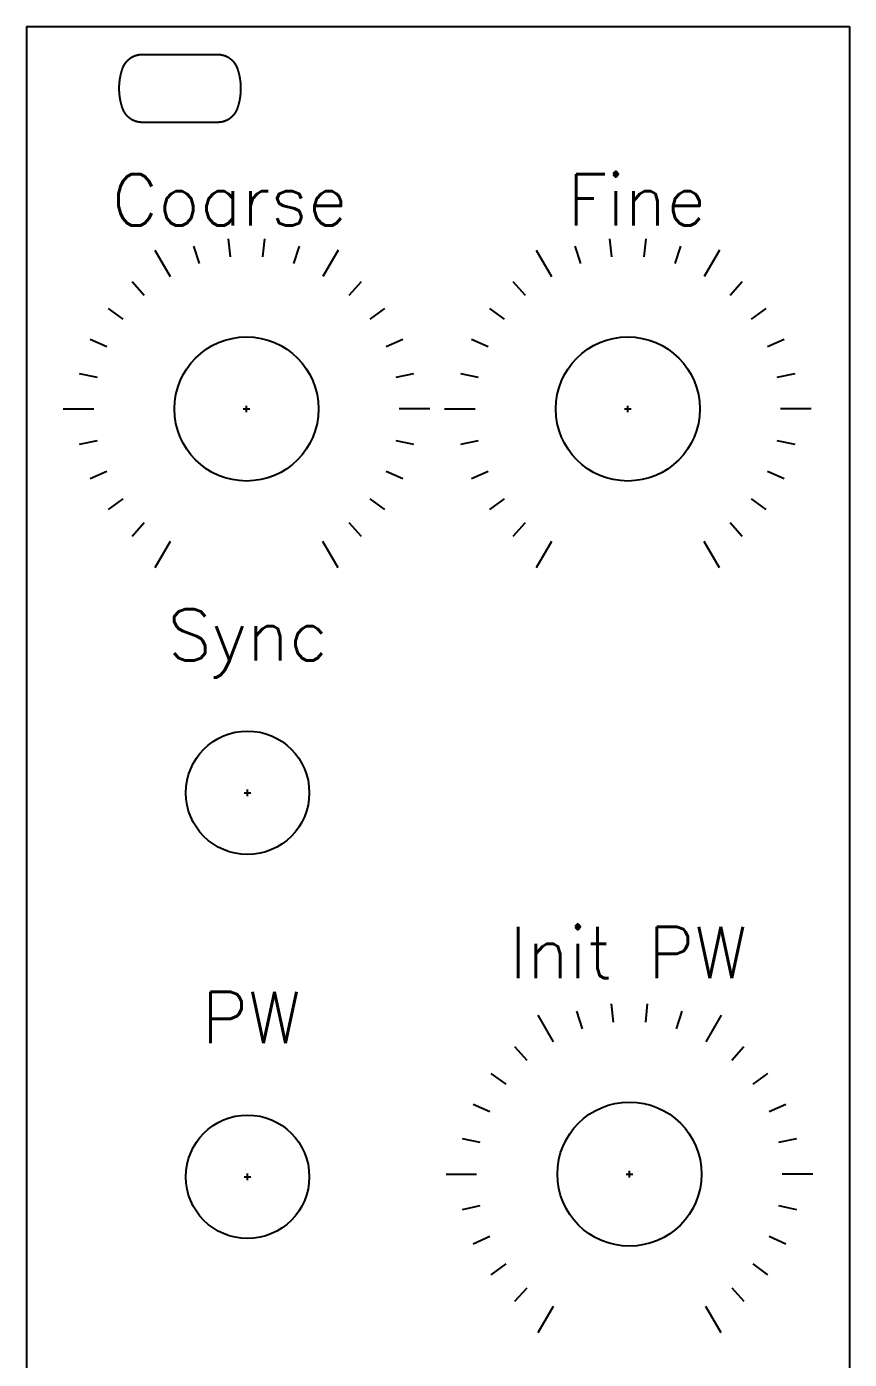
# Model space of a CAD drawing. Extents: x 60 to 100, y 3 to 132.
# Drawn here: x 60.5 to 100.5, y 66.7 to 131.5 of the extents above; entities that cross this region are included whole.
import ezdxf

# ---------------------------------------------------------------- set-up
doc = ezdxf.new("R2010")
doc.units = 0
doc.layers.add('Object', color=7, linetype='CONTINUOUS')

msp = doc.modelspace()

# ---------------------------------------------------------------- linework, layer by layer
at = {"layer": 'Object', "linetype": 'ByBlock'}
for p, q in [((60.479, 131.516), (60.479, 3.016)), ((60.479, 131.516), (100.49, 131.516)), ((100.49, 131.516), (100.49, 3.016))]:
    msp.add_line(p, q, dxfattribs=at)
at = {"layer": 'Object', "color": 7}
for p, q in [((88.938, 120.317), (88.845, 121.205)), ((90.585, 121.205), (90.492, 120.317)), ((85.257, 120.65), (85.999, 119.363)), ((87.143, 120.843), (87.419, 119.994)), ((92.011, 119.994), (92.287, 120.843)), ((94.173, 120.65), (93.43, 119.363)), ((84.743, 118.45), (84.146, 119.112)), ((95.284, 119.112), (94.687, 118.45)), ((82.982, 117.819), (83.703, 117.295)), ((95.727, 117.295), (96.448, 117.819)), ((82.927, 115.95), (82.112, 116.313)), ((97.318, 116.313), (96.503, 115.95)), ((81.575, 114.658), (82.446, 114.473)), ((96.984, 114.473), (97.855, 114.658)), ((80.798, 112.928), (82.284, 112.928)), ((98.632, 112.928), (97.146, 112.928)), ((82.446, 111.382), (81.575, 111.197)), ((97.855, 111.197), (96.984, 111.382)), ((82.112, 109.542), (82.927, 109.905)), ((96.503, 109.905), (97.318, 109.542)), ((83.703, 108.56), (82.982, 108.036)), ((96.448, 108.036), (95.727, 108.56)), ((84.146, 106.743), (84.743, 107.405)), ((94.687, 107.405), (95.284, 106.743)), ((85.999, 106.493), (85.257, 105.206)), ((94.173, 105.206), (93.43, 106.493))]:
    msp.add_line(p, q, dxfattribs=at)
at = {"layer": 'Object', "color": 1, "linetype": 'ByBlock'}
for p, q in [((71.013, 112.928), (71.333, 112.928)), ((71.173, 112.768), (71.173, 113.087)), ((89.555, 112.928), (89.875, 112.928)), ((89.715, 112.768), (89.715, 113.087)), ((71.063, 94.269), (71.382, 94.269)), ((71.223, 94.11), (71.223, 94.429)), ((89.795, 75.571), (89.795, 75.89)), ((71.063, 75.6), (71.382, 75.6)), ((71.223, 75.441), (71.223, 75.76)), ((89.635, 75.731), (89.955, 75.731))]:
    msp.add_line(p, q, dxfattribs=at)
at = {"layer": 'Object', "linetype": 'ByBlock'}
msp.add_lwpolyline([(65.008, 128.124), (65.007, 128.132), (65.006, 128.14), (65.005, 128.147), (65.004, 128.155), (65.004, 128.163), (65.003, 128.171), (65.002, 128.178), (65.001, 128.186), (65, 128.194), (64.999, 128.202), (64.998, 128.21), (64.998, 128.217), (64.997, 128.225), (64.996, 128.233), (64.995, 128.241), (64.995, 128.248), (64.994, 128.256), (64.993, 128.264), (64.993, 128.272), (64.992, 128.279), (64.991, 128.287), (64.991, 128.295), (64.99, 128.303), (64.99, 128.311), (64.989, 128.318), (64.989, 128.326), (64.988, 128.334), (64.988, 128.342), (64.987, 128.35), (64.987, 128.357), (64.986, 128.365), (64.986, 128.373), (64.986, 128.381), (64.985, 128.388), (64.985, 128.396), (64.985, 128.404), (64.984, 128.412), (64.984, 128.42), (64.984, 128.427), (64.984, 128.435), (64.983, 128.443), (64.983, 128.451), (64.983, 128.459), (64.983, 128.466), (64.983, 128.474), (64.983, 128.482), (64.983, 128.49), (64.983, 128.498), (64.983, 128.505), (64.983, 128.513), (64.983, 128.521), (64.983, 128.529), (64.983, 128.537), (64.983, 128.544), (64.983, 128.552), (64.983, 128.56), (64.983, 128.568), (64.983, 128.576), (64.983, 128.583), (64.984, 128.591), (64.984, 128.599), (64.984, 128.607), (64.984, 128.615), (64.985, 128.622), (64.985, 128.63), (64.985, 128.638), (64.986, 128.646), (64.986, 128.654), (64.986, 128.661), (64.987, 128.669), (64.987, 128.677), (64.988, 128.685), (64.988, 128.693), (64.989, 128.7), (64.989, 128.708), (64.99, 128.716), (64.99, 128.724), (64.991, 128.731), (64.991, 128.739), (64.992, 128.747), (64.993, 128.755), (64.993, 128.763), (64.994, 128.77), (64.995, 128.778), (64.995, 128.786), (64.996, 128.794), (64.997, 128.801), (64.998, 128.809), (64.998, 128.817), (64.999, 128.825), (65, 128.833), (65.001, 128.84), (65.002, 128.848), (65.003, 128.856), (65.004, 128.864), (65.004, 128.871), (65.005, 128.879), (65.006, 128.887), (65.007, 128.895), (65.008, 128.902), (65.009, 128.91), (65.01, 128.918), (65.012, 128.926), (65.013, 128.933), (65.014, 128.941), (65.015, 128.949), (65.016, 128.956), (65.017, 128.964), (65.018, 128.972), (65.02, 128.98), (65.021, 128.987), (65.022, 128.995), (65.024, 129.003), (65.025, 129.011), (65.026, 129.018), (65.028, 129.026), (65.029, 129.034), (65.03, 129.041), (65.032, 129.049), (65.033, 129.057), (65.035, 129.064), (65.036, 129.072), (65.038, 129.08), (65.039, 129.088), (65.041, 129.095), (65.042, 129.103), (65.044, 129.111), (65.045, 129.118), (65.047, 129.126), (65.049, 129.134), (65.05, 129.141), (65.052, 129.149), (65.054, 129.157), (65.055, 129.164), (65.057, 129.172), (65.059, 129.18), (65.061, 129.187), (65.062, 129.195), (65.064, 129.202), (65.066, 129.21), (65.068, 129.218), (65.07, 129.225), (65.072, 129.233), (65.074, 129.241), (65.076, 129.248), (65.078, 129.256), (65.08, 129.263), (65.082, 129.271), (65.084, 129.279), (65.086, 129.286), (65.088, 129.294), (65.09, 129.301), (65.092, 129.309), (65.094, 129.317), (65.096, 129.324), (65.098, 129.332), (65.101, 129.339), (65.103, 129.347), (65.105, 129.354), (65.107, 129.362), (65.11, 129.369), (65.112, 129.377), (65.114, 129.385), (65.116, 129.392), (65.119, 129.4), (65.121, 129.407), (65.124, 129.415), (65.126, 129.422), (65.128, 129.43), (65.131, 129.437), (65.133, 129.445), (65.136, 129.452), (65.138, 129.46), (65.141, 129.467), (65.144, 129.475), (65.146, 129.482), (65.149, 129.49), (65.151, 129.497), (65.153, 129.502), (65.155, 129.506), (65.156, 129.511), (65.158, 129.516), (65.16, 129.52), (65.162, 129.525), (65.163, 129.53), (65.165, 129.534), (65.167, 129.539), (65.169, 129.543), (65.171, 129.548), (65.173, 129.552), (65.175, 129.557), (65.177, 129.561), (65.179, 129.566), (65.181, 129.57), (65.183, 129.575), (65.185, 129.579), (65.187, 129.584), (65.189, 129.588), (65.191, 129.593), (65.193, 129.597), (65.195, 129.602), (65.197, 129.606), (65.199, 129.61), (65.202, 129.615), (65.204, 129.619), (65.206, 129.623), (65.208, 129.628), (65.21, 129.632), (65.213, 129.636), (65.215, 129.641), (65.217, 129.645), (65.22, 129.649), (65.222, 129.653), (65.225, 129.658), (65.227, 129.662), (65.229, 129.666), (65.232, 129.67), (65.234, 129.674), (65.237, 129.678), (65.239, 129.683), (65.242, 129.687), (65.244, 129.691), (65.247, 129.695), (65.249, 129.699), (65.252, 129.703), (65.255, 129.707), (65.257, 129.711), (65.26, 129.715), (65.263, 129.719), (65.265, 129.723), (65.268, 129.727), (65.271, 129.731), (65.273, 129.735), (65.276, 129.739), (65.279, 129.743), (65.282, 129.747), (65.284, 129.751), (65.287, 129.755), (65.29, 129.759), (65.293, 129.762), (65.296, 129.766), (65.299, 129.77), (65.302, 129.774), (65.305, 129.778), (65.308, 129.781), (65.311, 129.785), (65.314, 129.789), (65.317, 129.793), (65.32, 129.796), (65.323, 129.8), (65.326, 129.804), (65.329, 129.807), (65.332, 129.811), (65.335, 129.815), (65.338, 129.818), (65.341, 129.822), (65.344, 129.826), (65.347, 129.829), (65.351, 129.833), (65.354, 129.836), (65.357, 129.84), (65.36, 129.843), (65.363, 129.847), (65.367, 129.85), (65.37, 129.854), (65.373, 129.857), (65.377, 129.861), (65.38, 129.864), (65.383, 129.867), (65.387, 129.871), (65.39, 129.874), (65.393, 129.877), (65.397, 129.881), (65.4, 129.884), (65.404, 129.887), (65.407, 129.891), (65.411, 129.894), (65.414, 129.897), (65.417, 129.9), (65.421, 129.904), (65.425, 129.907), (65.428, 129.91), (65.432, 129.913), (65.435, 129.916), (65.439, 129.919), (65.442, 129.922), (65.446, 129.926), (65.45, 129.929), (65.453, 129.932), (65.457, 129.935), (65.461, 129.938), (65.464, 129.941), (65.468, 129.944), (65.472, 129.947), (65.475, 129.95), (65.479, 129.953), (65.483, 129.955), (65.487, 129.958), (65.49, 129.961), (65.494, 129.964), (65.498, 129.967), (65.502, 129.97), (65.506, 129.973), (65.509, 129.975), (65.513, 129.978), (65.517, 129.981), (65.521, 129.984), (65.525, 129.986), (65.529, 129.989), (65.533, 129.992), (65.537, 129.994), (65.541, 129.997), (65.545, 130), (65.549, 130.002), (65.552, 130.005), (65.556, 130.007), (65.56, 130.01), (65.565, 130.012), (65.569, 130.015), (65.573, 130.017), (65.577, 130.02), (65.581, 130.022), (65.585, 130.025), (65.589, 130.027), (65.593, 130.029), (65.597, 130.032), (65.601, 130.034), (65.605, 130.037), (65.609, 130.039), (65.614, 130.041), (65.618, 130.043), (65.622, 130.046), (65.626, 130.048), (65.63, 130.05), (65.635, 130.052), (65.639, 130.055), (65.643, 130.057), (65.647, 130.059), (65.652, 130.061), (65.656, 130.063), (65.66, 130.065), (65.664, 130.067), (65.669, 130.069), (65.673, 130.071), (65.677, 130.073), (65.682, 130.075), (65.686, 130.077), (65.69, 130.079), (65.695, 130.081), (65.699, 130.083), (65.703, 130.085), (65.708, 130.087), (65.712, 130.088), (65.717, 130.09), (65.721, 130.092), (65.726, 130.094), (65.73, 130.096), (65.734, 130.097), (65.739, 130.099), (65.743, 130.101), (65.748, 130.102), (65.752, 130.104), (65.757, 130.106), (65.761, 130.107), (65.766, 130.109), (65.77, 130.11), (65.775, 130.112), (65.779, 130.114), (65.784, 130.115), (65.789, 130.117), (65.793, 130.118), (65.798, 130.119), (65.802, 130.121), (65.807, 130.122), (65.811, 130.124), (65.816, 130.125), (65.821, 130.126), (65.825, 130.128), (65.83, 130.129), (65.835, 130.13), (65.839, 130.131), (65.844, 130.133), (65.849, 130.134), (65.853, 130.135), (65.858, 130.136), (65.863, 130.137), (65.867, 130.138), (65.872, 130.139), (65.877, 130.14), (65.881, 130.142), (65.886, 130.143), (65.891, 130.144), (65.896, 130.145), (65.9, 130.145), (65.905, 130.146), (65.91, 130.147), (65.915, 130.148), (65.919, 130.149), (65.924, 130.15), (65.929, 130.151), (65.934, 130.151), (65.939, 130.152), (65.943, 130.153), (65.948, 130.154), (65.953, 130.154), (65.958, 130.155), (65.963, 130.156), (65.967, 130.156), (65.972, 130.157), (65.977, 130.158), (65.982, 130.158), (65.987, 130.159), (65.992, 130.159), (65.997, 130.16), (66.001, 130.16), (66.006, 130.161), (66.011, 130.161), (66.016, 130.161), (66.021, 130.162), (66.026, 130.162), (66.031, 130.162), (66.036, 130.163), (66.041, 130.163), (66.046, 130.163), (66.051, 130.164), (66.055, 130.164), (66.06, 130.164), (66.065, 130.164), (66.07, 130.164), (66.075, 130.164), (66.08, 130.164), (66.085, 130.164), (66.09, 130.165), (66.095, 130.165), (69.774, 130.165), (69.779, 130.165), (69.784, 130.164), (69.789, 130.164), (69.794, 130.164), (69.799, 130.164), (69.804, 130.164), (69.809, 130.164), (69.814, 130.164), (69.819, 130.164), (69.823, 130.163), (69.828, 130.163), (69.833, 130.163), (69.838, 130.162), (69.843, 130.162), (69.848, 130.162), (69.853, 130.161), (69.858, 130.161), (69.863, 130.161), (69.868, 130.16), (69.872, 130.16), (69.877, 130.159), (69.882, 130.159), (69.887, 130.158), (69.892, 130.158), (69.897, 130.157), (69.902, 130.156), (69.906, 130.156), (69.911, 130.155), (69.916, 130.154), (69.921, 130.154), (69.926, 130.153), (69.931, 130.152), (69.935, 130.151), (69.94, 130.151), (69.945, 130.15), (69.95, 130.149), (69.954, 130.148), (69.959, 130.147), (69.964, 130.146), (69.969, 130.145), (69.973, 130.145), (69.978, 130.144), (69.983, 130.143), (69.988, 130.142), (69.992, 130.14), (69.997, 130.139), (70.002, 130.138), (70.007, 130.137), (70.011, 130.136), (70.016, 130.135), (70.021, 130.134), (70.025, 130.133), (70.03, 130.131), (70.035, 130.13), (70.039, 130.129), (70.044, 130.128), (70.048, 130.126), (70.053, 130.125), (70.058, 130.124), (70.062, 130.122), (70.067, 130.121), (70.071, 130.119), (70.076, 130.118), (70.081, 130.117), (70.085, 130.115), (70.09, 130.114), (70.094, 130.112), (70.099, 130.11), (70.103, 130.109), (70.108, 130.107), (70.112, 130.106), (70.117, 130.104), (70.121, 130.102), (70.126, 130.101), (70.13, 130.099), (70.135, 130.097), (70.139, 130.096), (70.144, 130.094), (70.148, 130.092), (70.152, 130.09), (70.157, 130.088), (70.161, 130.087), (70.166, 130.085), (70.17, 130.083), (70.174, 130.081), (70.179, 130.079), (70.183, 130.077), (70.187, 130.075), (70.192, 130.073), (70.196, 130.071), (70.2, 130.069), (70.205, 130.067), (70.209, 130.065), (70.213, 130.063), (70.218, 130.061), (70.222, 130.059), (70.226, 130.057), (70.23, 130.055), (70.234, 130.052), (70.239, 130.05), (70.243, 130.048), (70.247, 130.046), (70.251, 130.043), (70.255, 130.041), (70.26, 130.039), (70.264, 130.037), (70.268, 130.034), (70.272, 130.032), (70.276, 130.029), (70.28, 130.027), (70.284, 130.025), (70.288, 130.022), (70.292, 130.02), (70.296, 130.017), (70.301, 130.015), (70.305, 130.012), (70.309, 130.01), (70.313, 130.007), (70.317, 130.005), (70.321, 130.002), (70.325, 130), (70.328, 129.997), (70.332, 129.994), (70.336, 129.992), (70.34, 129.989), (70.344, 129.986), (70.348, 129.984), (70.352, 129.981), (70.356, 129.978), (70.36, 129.975), (70.364, 129.973), (70.367, 129.97), (70.371, 129.967), (70.375, 129.964), (70.379, 129.961), (70.383, 129.958), (70.386, 129.955), (70.39, 129.953), (70.394, 129.95), (70.397, 129.947), (70.401, 129.944), (70.405, 129.941), (70.409, 129.938), (70.412, 129.935), (70.416, 129.932), (70.42, 129.929), (70.423, 129.926), (70.427, 129.922), (70.43, 129.919), (70.434, 129.916), (70.437, 129.913), (70.441, 129.91), (70.445, 129.907), (70.448, 129.904), (70.452, 129.9), (70.455, 129.897), (70.459, 129.894), (70.462, 129.891), (70.465, 129.887), (70.469, 129.884), (70.472, 129.881), (70.476, 129.877), (70.479, 129.874), (70.482, 129.871), (70.486, 129.867), (70.489, 129.864), (70.492, 129.861), (70.496, 129.857), (70.499, 129.854), (70.502, 129.85), (70.506, 129.847), (70.509, 129.843), (70.512, 129.84), (70.515, 129.836), (70.518, 129.833), (70.522, 129.829), (70.525, 129.826), (70.528, 129.822), (70.531, 129.818), (70.534, 129.815), (70.537, 129.811), (70.54, 129.807), (70.543, 129.804), (70.547, 129.8), (70.55, 129.796), (70.553, 129.793), (70.556, 129.789), (70.559, 129.785), (70.562, 129.781), (70.564, 129.778), (70.567, 129.774), (70.57, 129.77), (70.573, 129.766), (70.576, 129.762), (70.579, 129.759), (70.582, 129.755), (70.585, 129.751), (70.587, 129.747), (70.59, 129.743), (70.593, 129.739), (70.596, 129.735), (70.598, 129.731), (70.601, 129.727), (70.604, 129.723), (70.607, 129.719), (70.609, 129.715), (70.612, 129.711), (70.615, 129.707), (70.617, 129.703), (70.62, 129.699), (70.622, 129.695), (70.625, 129.691), (70.627, 129.687), (70.63, 129.683), (70.632, 129.678), (70.635, 129.674), (70.637, 129.67), (70.64, 129.666), (70.642, 129.662), (70.645, 129.658), (70.647, 129.653), (70.649, 129.649), (70.652, 129.645), (70.654, 129.641), (70.656, 129.636), (70.659, 129.632), (70.661, 129.628), (70.663, 129.623), (70.665, 129.619), (70.668, 129.615), (70.67, 129.61), (70.672, 129.606), (70.674, 129.602), (70.676, 129.597), (70.678, 129.593), (70.68, 129.588), (70.682, 129.584), (70.684, 129.579), (70.686, 129.575), (70.688, 129.57), (70.69, 129.566), (70.692, 129.561), (70.694, 129.557), (70.696, 129.552), (70.698, 129.548), (70.7, 129.543), (70.702, 129.539), (70.704, 129.534), (70.706, 129.53), (70.707, 129.525), (70.709, 129.52), (70.711, 129.516), (70.713, 129.511), (70.714, 129.506), (70.716, 129.502), (70.718, 129.497), (70.72, 129.49), (70.723, 129.482), (70.726, 129.475), (70.728, 129.467), (70.731, 129.46), (70.733, 129.452), (70.736, 129.445), (70.738, 129.437), (70.741, 129.43), (70.743, 129.422), (70.745, 129.415), (70.748, 129.407), (70.75, 129.4), (70.753, 129.392), (70.755, 129.385), (70.757, 129.377), (70.76, 129.369), (70.762, 129.362), (70.764, 129.354), (70.766, 129.347), (70.769, 129.339), (70.771, 129.332), (70.773, 129.324), (70.775, 129.317), (70.777, 129.309), (70.779, 129.301), (70.781, 129.294), (70.783, 129.286), (70.785, 129.279), (70.788, 129.271), (70.79, 129.263), (70.792, 129.256), (70.793, 129.248), (70.795, 129.241), (70.797, 129.233), (70.799, 129.225), (70.801, 129.218), (70.803, 129.21), (70.805, 129.202), (70.807, 129.195), (70.808, 129.187), (70.81, 129.18), (70.812, 129.172), (70.814, 129.164), (70.815, 129.157), (70.817, 129.149), (70.819, 129.141), (70.821, 129.134), (70.822, 129.126), (70.824, 129.118), (70.825, 129.111), (70.827, 129.103), (70.829, 129.095), (70.83, 129.088), (70.832, 129.08), (70.833, 129.072), (70.835, 129.064), (70.836, 129.057), (70.837, 129.049), (70.839, 129.041), (70.84, 129.034), (70.842, 129.026), (70.843, 129.018), (70.844, 129.011), (70.846, 129.003), (70.847, 128.995), (70.848, 128.987), (70.849, 128.98), (70.851, 128.972), (70.852, 128.964), (70.853, 128.956), (70.854, 128.949), (70.855, 128.941), (70.856, 128.933), (70.858, 128.926), (70.859, 128.918), (70.86, 128.91), (70.861, 128.902), (70.862, 128.895), (70.863, 128.887), (70.864, 128.879), (70.865, 128.871), (70.866, 128.864), (70.866, 128.856), (70.867, 128.848), (70.868, 128.84), (70.869, 128.833), (70.87, 128.825), (70.871, 128.817), (70.872, 128.809), (70.872, 128.801), (70.873, 128.794), (70.874, 128.786), (70.875, 128.778), (70.875, 128.77), (70.876, 128.763), (70.877, 128.755), (70.877, 128.747), (70.878, 128.739), (70.878, 128.731), (70.879, 128.724), (70.879, 128.716), (70.88, 128.708), (70.881, 128.7), (70.881, 128.693), (70.881, 128.685), (70.882, 128.677), (70.882, 128.669), (70.883, 128.661), (70.883, 128.654), (70.883, 128.646), (70.884, 128.638), (70.884, 128.63), (70.884, 128.622), (70.885, 128.615), (70.885, 128.607), (70.885, 128.599), (70.885, 128.591), (70.886, 128.583), (70.886, 128.576), (70.886, 128.568), (70.886, 128.56), (70.886, 128.552), (70.886, 128.544), (70.886, 128.537), (70.886, 128.529), (70.886, 128.521), (70.886, 128.513), (70.886, 128.505), (70.886, 128.498), (70.886, 128.49), (70.886, 128.482), (70.886, 128.474), (70.886, 128.466), (70.886, 128.459), (70.886, 128.451), (70.886, 128.443), (70.885, 128.435), (70.885, 128.427), (70.885, 128.42), (70.885, 128.412), (70.884, 128.404), (70.884, 128.396), (70.884, 128.388), (70.883, 128.381), (70.883, 128.373), (70.883, 128.365), (70.882, 128.357), (70.882, 128.35), (70.881, 128.342), (70.881, 128.334), (70.881, 128.326), (70.88, 128.318), (70.879, 128.311), (70.879, 128.303), (70.878, 128.295), (70.878, 128.287), (70.877, 128.279), (70.877, 128.272), (70.876, 128.264), (70.875, 128.256), (70.875, 128.248), (70.874, 128.241), (70.873, 128.233), (70.872, 128.225), (70.872, 128.217), (70.871, 128.21), (70.87, 128.202), (70.869, 128.194), (70.868, 128.186), (70.867, 128.178), (70.866, 128.171), (70.866, 128.163), (70.865, 128.155), (70.864, 128.147), (70.863, 128.14), (70.862, 128.132), (70.861, 128.124), (70.86, 128.116), (70.859, 128.109), (70.858, 128.101), (70.856, 128.093), (70.855, 128.085), (70.854, 128.078), (70.853, 128.07), (70.852, 128.062), (70.851, 128.055), (70.849, 128.047), (70.848, 128.039), (70.847, 128.031), (70.846, 128.024), (70.844, 128.016), (70.843, 128.008), (70.842, 128.001), (70.84, 127.993), (70.839, 127.985), (70.837, 127.977), (70.836, 127.97), (70.835, 127.962), (70.833, 127.954), (70.832, 127.947), (70.83, 127.939), (70.829, 127.931), (70.827, 127.924), (70.825, 127.916), (70.824, 127.908), (70.822, 127.901), (70.821, 127.893), (70.819, 127.885), (70.817, 127.878), (70.815, 127.87), (70.814, 127.862), (70.812, 127.855), (70.81, 127.847), (70.808, 127.839), (70.807, 127.832), (70.805, 127.824), (70.803, 127.816), (70.801, 127.809), (70.799, 127.801), (70.797, 127.794), (70.795, 127.786), (70.793, 127.778), (70.792, 127.771), (70.79, 127.763), (70.788, 127.755), (70.785, 127.748), (70.783, 127.74), (70.781, 127.733), (70.779, 127.725), (70.777, 127.718), (70.775, 127.71), (70.773, 127.702), (70.771, 127.695), (70.769, 127.687), (70.766, 127.68), (70.764, 127.672), (70.762, 127.665), (70.76, 127.657), (70.757, 127.649), (70.755, 127.642), (70.753, 127.634), (70.75, 127.627), (70.748, 127.619), (70.745, 127.612), (70.743, 127.604), (70.741, 127.597), (70.738, 127.589), (70.736, 127.582), (70.733, 127.574), (70.731, 127.567), (70.728, 127.559), (70.726, 127.552), (70.723, 127.544), (70.72, 127.537), (70.718, 127.529), (70.716, 127.525), (70.714, 127.52), (70.713, 127.515), (70.711, 127.511), (70.709, 127.506), (70.707, 127.502), (70.706, 127.497), (70.704, 127.492), (70.702, 127.488), (70.7, 127.483), (70.698, 127.479), (70.696, 127.474), (70.694, 127.47), (70.692, 127.465), (70.69, 127.461), (70.688, 127.456), (70.686, 127.452), (70.684, 127.447), (70.682, 127.443), (70.68, 127.438), (70.678, 127.434), (70.676, 127.429), (70.674, 127.425), (70.672, 127.421), (70.67, 127.416), (70.668, 127.412), (70.665, 127.407), (70.663, 127.403), (70.661, 127.399), (70.659, 127.395), (70.656, 127.39), (70.654, 127.386), (70.652, 127.382), (70.649, 127.377), (70.647, 127.373), (70.645, 127.369), (70.642, 127.365), (70.64, 127.361), (70.637, 127.356), (70.635, 127.352), (70.632, 127.348), (70.63, 127.344), (70.627, 127.34), (70.625, 127.336), (70.622, 127.332), (70.62, 127.327), (70.617, 127.323), (70.615, 127.319), (70.612, 127.315), (70.609, 127.311), (70.607, 127.307), (70.604, 127.303), (70.601, 127.299), (70.598, 127.295), (70.596, 127.291), (70.593, 127.287), (70.59, 127.283), (70.587, 127.28), (70.585, 127.276), (70.582, 127.272), (70.579, 127.268), (70.576, 127.264), (70.573, 127.26), (70.57, 127.256), (70.567, 127.253), (70.564, 127.249), (70.562, 127.245), (70.559, 127.241), (70.556, 127.238), (70.553, 127.234), (70.55, 127.23), (70.547, 127.226), (70.543, 127.223), (70.54, 127.219), (70.537, 127.215), (70.534, 127.212), (70.531, 127.208), (70.528, 127.205), (70.525, 127.201), (70.522, 127.197), (70.518, 127.194), (70.515, 127.19), (70.512, 127.187), (70.509, 127.183), (70.506, 127.18), (70.502, 127.176), (70.499, 127.173), (70.496, 127.169), (70.492, 127.166), (70.489, 127.163), (70.486, 127.159), (70.482, 127.156), (70.479, 127.152), (70.476, 127.149), (70.472, 127.146), (70.469, 127.142), (70.465, 127.139), (70.462, 127.136), (70.459, 127.133), (70.455, 127.129), (70.452, 127.126), (70.448, 127.123), (70.445, 127.12), (70.441, 127.117), (70.437, 127.113), (70.434, 127.11), (70.43, 127.107), (70.427, 127.104), (70.423, 127.101), (70.42, 127.098), (70.416, 127.095), (70.412, 127.092), (70.409, 127.089), (70.405, 127.086), (70.401, 127.083), (70.397, 127.08), (70.394, 127.077), (70.39, 127.074), (70.386, 127.071), (70.383, 127.068), (70.379, 127.065), (70.375, 127.062), (70.371, 127.06), (70.367, 127.057), (70.364, 127.054), (70.36, 127.051), (70.356, 127.048), (70.352, 127.046), (70.348, 127.043), (70.344, 127.04), (70.34, 127.038), (70.336, 127.035), (70.332, 127.032), (70.328, 127.03), (70.325, 127.027), (70.321, 127.024), (70.317, 127.022), (70.313, 127.019), (70.309, 127.017), (70.305, 127.014), (70.301, 127.012), (70.296, 127.009), (70.292, 127.007), (70.288, 127.004), (70.284, 127.002), (70.28, 126.999), (70.276, 126.997), (70.272, 126.995), (70.268, 126.992), (70.264, 126.99), (70.26, 126.988), (70.255, 126.985), (70.251, 126.983), (70.247, 126.981), (70.243, 126.979), (70.239, 126.976), (70.234, 126.974), (70.23, 126.972), (70.226, 126.97), (70.222, 126.968), (70.218, 126.966), (70.213, 126.963), (70.209, 126.961), (70.205, 126.959), (70.2, 126.957), (70.196, 126.955), (70.192, 126.953), (70.187, 126.951), (70.183, 126.949), (70.179, 126.947), (70.174, 126.945), (70.17, 126.944), (70.166, 126.942), (70.161, 126.94), (70.157, 126.938), (70.152, 126.936), (70.148, 126.934), (70.144, 126.933), (70.139, 126.931), (70.135, 126.929), (70.13, 126.927), (70.126, 126.926), (70.121, 126.924), (70.117, 126.922), (70.112, 126.921), (70.108, 126.919), (70.103, 126.918), (70.099, 126.916), (70.094, 126.914), (70.09, 126.913), (70.085, 126.911), (70.081, 126.91), (70.076, 126.909), (70.071, 126.907), (70.067, 126.906), (70.062, 126.904), (70.058, 126.903), (70.053, 126.902), (70.048, 126.9), (70.044, 126.899), (70.039, 126.898), (70.035, 126.896), (70.03, 126.895), (70.025, 126.894), (70.021, 126.893), (70.016, 126.892), (70.011, 126.89), (70.007, 126.889), (70.002, 126.888), (69.997, 126.887), (69.992, 126.886), (69.988, 126.885), (69.983, 126.884), (69.978, 126.883), (69.973, 126.882), (69.969, 126.881), (69.964, 126.88), (69.959, 126.879), (69.954, 126.878), (69.95, 126.877), (69.945, 126.877), (69.94, 126.876), (69.935, 126.875), (69.931, 126.874), (69.926, 126.873), (69.921, 126.873), (69.916, 126.872), (69.911, 126.871), (69.906, 126.871), (69.902, 126.87), (69.897, 126.869), (69.892, 126.869), (69.887, 126.868), (69.882, 126.868), (69.877, 126.867), (69.872, 126.867), (69.868, 126.866), (69.863, 126.866), (69.858, 126.865), (69.853, 126.865), (69.848, 126.865), (69.843, 126.864), (69.838, 126.864), (69.833, 126.864), (69.828, 126.863), (69.823, 126.863), (69.819, 126.863), (69.814, 126.863), (69.809, 126.863), (69.804, 126.862), (69.799, 126.862), (69.794, 126.862), (69.789, 126.862), (69.784, 126.862), (69.779, 126.862), (69.774, 126.862), (66.095, 126.862), (66.09, 126.862), (66.085, 126.862), (66.08, 126.862), (66.075, 126.862), (66.07, 126.862), (66.065, 126.862), (66.06, 126.863), (66.055, 126.863), (66.051, 126.863), (66.046, 126.863), (66.041, 126.863), (66.036, 126.864), (66.031, 126.864), (66.026, 126.864), (66.021, 126.865), (66.016, 126.865), (66.011, 126.865), (66.006, 126.866), (66.001, 126.866), (65.997, 126.867), (65.992, 126.867), (65.987, 126.868), (65.982, 126.868), (65.977, 126.869), (65.972, 126.869), (65.967, 126.87), (65.963, 126.871), (65.958, 126.871), (65.953, 126.872), (65.948, 126.873), (65.943, 126.873), (65.939, 126.874), (65.934, 126.875), (65.929, 126.876), (65.924, 126.877), (65.919, 126.877), (65.915, 126.878), (65.91, 126.879), (65.905, 126.88), (65.9, 126.881), (65.896, 126.882), (65.891, 126.883), (65.886, 126.884), (65.881, 126.885), (65.877, 126.886), (65.872, 126.887), (65.867, 126.888), (65.863, 126.889), (65.858, 126.89), (65.853, 126.892), (65.849, 126.893), (65.844, 126.894), (65.839, 126.895), (65.835, 126.896), (65.83, 126.898), (65.825, 126.899), (65.821, 126.9), (65.816, 126.902), (65.811, 126.903), (65.807, 126.904), (65.802, 126.906), (65.798, 126.907), (65.793, 126.909), (65.789, 126.91), (65.784, 126.911), (65.779, 126.913), (65.775, 126.914), (65.77, 126.916), (65.766, 126.918), (65.761, 126.919), (65.757, 126.921), (65.752, 126.922), (65.748, 126.924), (65.743, 126.926), (65.739, 126.927), (65.734, 126.929), (65.73, 126.931), (65.726, 126.933), (65.721, 126.934), (65.717, 126.936), (65.712, 126.938), (65.708, 126.94), (65.703, 126.942), (65.699, 126.944), (65.695, 126.945), (65.69, 126.947), (65.686, 126.949), (65.682, 126.951), (65.677, 126.953), (65.673, 126.955), (65.669, 126.957), (65.664, 126.959), (65.66, 126.961), (65.656, 126.963), (65.652, 126.966), (65.647, 126.968), (65.643, 126.97), (65.639, 126.972), (65.635, 126.974), (65.63, 126.976), (65.626, 126.979), (65.622, 126.981), (65.618, 126.983), (65.614, 126.985), (65.609, 126.988), (65.605, 126.99), (65.601, 126.992), (65.597, 126.995), (65.593, 126.997), (65.589, 126.999), (65.585, 127.002), (65.581, 127.004), (65.577, 127.007), (65.573, 127.009), (65.569, 127.012), (65.565, 127.014), (65.56, 127.017), (65.556, 127.019), (65.552, 127.022), (65.549, 127.024), (65.545, 127.027), (65.541, 127.03), (65.537, 127.032), (65.533, 127.035), (65.529, 127.038), (65.525, 127.04), (65.521, 127.043), (65.517, 127.046), (65.513, 127.048), (65.509, 127.051), (65.506, 127.054), (65.502, 127.057), (65.498, 127.06), (65.494, 127.062), (65.49, 127.065), (65.487, 127.068), (65.483, 127.071), (65.479, 127.074), (65.475, 127.077), (65.472, 127.08), (65.468, 127.083), (65.464, 127.086), (65.461, 127.089), (65.457, 127.092), (65.453, 127.095), (65.45, 127.098), (65.446, 127.101), (65.442, 127.104), (65.439, 127.107), (65.435, 127.11), (65.432, 127.113), (65.428, 127.117), (65.425, 127.12), (65.421, 127.123), (65.417, 127.126), (65.414, 127.129), (65.411, 127.133), (65.407, 127.136), (65.404, 127.139), (65.4, 127.142), (65.397, 127.146), (65.393, 127.149), (65.39, 127.152), (65.387, 127.156), (65.383, 127.159), (65.38, 127.163), (65.377, 127.166), (65.373, 127.169), (65.37, 127.173), (65.367, 127.176), (65.363, 127.18), (65.36, 127.183), (65.357, 127.187), (65.354, 127.19), (65.351, 127.194), (65.347, 127.197), (65.344, 127.201), (65.341, 127.205), (65.338, 127.208), (65.335, 127.212), (65.332, 127.215), (65.329, 127.219), (65.326, 127.223), (65.323, 127.226), (65.32, 127.23), (65.317, 127.234), (65.314, 127.238), (65.311, 127.241), (65.308, 127.245), (65.305, 127.249), (65.302, 127.253), (65.299, 127.256), (65.296, 127.26), (65.293, 127.264), (65.29, 127.268), (65.287, 127.272), (65.284, 127.276), (65.282, 127.28), (65.279, 127.283), (65.276, 127.287), (65.273, 127.291), (65.271, 127.295), (65.268, 127.299), (65.265, 127.303), (65.263, 127.307), (65.26, 127.311), (65.257, 127.315), (65.255, 127.319), (65.252, 127.323), (65.249, 127.327), (65.247, 127.332), (65.244, 127.336), (65.242, 127.34), (65.239, 127.344), (65.237, 127.348), (65.234, 127.352), (65.232, 127.356), (65.229, 127.361), (65.227, 127.365), (65.225, 127.369), (65.222, 127.373), (65.22, 127.377), (65.217, 127.382), (65.215, 127.386), (65.213, 127.39), (65.21, 127.395), (65.208, 127.399), (65.206, 127.403), (65.204, 127.407), (65.202, 127.412), (65.199, 127.416), (65.197, 127.421), (65.195, 127.425), (65.193, 127.429), (65.191, 127.434), (65.189, 127.438), (65.187, 127.443), (65.185, 127.447), (65.183, 127.452), (65.181, 127.456), (65.179, 127.461), (65.177, 127.465), (65.175, 127.47), (65.173, 127.474), (65.171, 127.479), (65.169, 127.483), (65.167, 127.488), (65.165, 127.492), (65.163, 127.497), (65.162, 127.502), (65.16, 127.506), (65.158, 127.511), (65.156, 127.515), (65.155, 127.52), (65.153, 127.525), (65.151, 127.529), (65.149, 127.537), (65.146, 127.544), (65.144, 127.552), (65.141, 127.559), (65.138, 127.567), (65.136, 127.574), (65.133, 127.582), (65.131, 127.589), (65.128, 127.597), (65.126, 127.604), (65.124, 127.612), (65.121, 127.619), (65.119, 127.627), (65.116, 127.634), (65.114, 127.642), (65.112, 127.649), (65.11, 127.657), (65.107, 127.665), (65.105, 127.672), (65.103, 127.68), (65.101, 127.687), (65.098, 127.695), (65.096, 127.702), (65.094, 127.71), (65.092, 127.718), (65.09, 127.725), (65.088, 127.733), (65.086, 127.74), (65.084, 127.748), (65.082, 127.755), (65.08, 127.763), (65.078, 127.771), (65.076, 127.778), (65.074, 127.786), (65.072, 127.794), (65.07, 127.801), (65.068, 127.809), (65.066, 127.816), (65.064, 127.824), (65.062, 127.832), (65.061, 127.839), (65.059, 127.847), (65.057, 127.855), (65.055, 127.862), (65.054, 127.87), (65.052, 127.878), (65.05, 127.885), (65.049, 127.893), (65.047, 127.901), (65.045, 127.908), (65.044, 127.916), (65.042, 127.924), (65.041, 127.931), (65.039, 127.939), (65.038, 127.947), (65.036, 127.954), (65.035, 127.962), (65.033, 127.97), (65.032, 127.977), (65.03, 127.985), (65.029, 127.993), (65.028, 128.001), (65.026, 128.008), (65.025, 128.016), (65.024, 128.024), (65.022, 128.031), (65.021, 128.039), (65.02, 128.047), (65.018, 128.055), (65.017, 128.062), (65.016, 128.07), (65.015, 128.078), (65.014, 128.085), (65.013, 128.093), (65.012, 128.101), (65.01, 128.109), (65.009, 128.116)], close=True, dxfattribs=at)
at = {"layer": 'Object', "color": 7}
for points in [[(70.396, 120.317), (70.303, 121.205)], [(72.043, 121.205), (71.95, 120.317)], [(66.715, 120.65), (67.457, 119.363)], [(68.601, 120.843), (68.877, 119.994)], [(73.469, 119.994), (73.745, 120.843)], [(75.631, 120.65), (74.888, 119.363)], [(66.201, 118.45), (65.604, 119.112)], [(76.742, 119.112), (76.145, 118.45)], [(64.44, 117.819), (65.161, 117.295)], [(77.185, 117.295), (77.906, 117.819)], [(64.385, 115.95), (63.57, 116.313)], [(78.776, 116.313), (77.961, 115.95)], [(63.033, 114.658), (63.904, 114.473)], [(78.442, 114.473), (79.313, 114.658)], [(62.256, 112.928), (63.742, 112.928)], [(80.09, 112.928), (78.604, 112.928)], [(63.904, 111.382), (63.033, 111.197)], [(79.313, 111.197), (78.442, 111.382)], [(63.57, 109.542), (64.385, 109.905)], [(77.961, 109.905), (78.776, 109.542)], [(65.161, 108.56), (64.44, 108.036)], [(77.906, 108.036), (77.185, 108.56)], [(65.604, 106.743), (66.201, 107.405)], [(76.145, 107.405), (76.742, 106.743)], [(67.457, 106.493), (66.715, 105.206)], [(75.631, 105.206), (74.888, 106.493)], [(87.223, 83.646), (87.499, 82.797)], [(89.018, 83.12), (88.925, 84.008)], [(90.665, 84.008), (90.572, 83.12)], [(92.091, 82.797), (92.367, 83.646)], [(85.337, 83.453), (86.079, 82.166)], [(94.253, 83.453), (93.51, 82.166)], [(84.823, 81.253), (84.226, 81.915)], [(95.364, 81.915), (94.767, 81.253)], [(83.062, 80.622), (83.783, 80.098)], [(95.807, 80.098), (96.528, 80.622)], [(83.007, 78.753), (82.192, 79.116)], [(97.398, 79.116), (96.583, 78.753)], [(81.655, 77.461), (82.526, 77.276)], [(97.064, 77.276), (97.935, 77.461)], [(80.878, 75.731), (82.364, 75.731)], [(98.712, 75.731), (97.226, 75.731)], [(82.526, 74.185), (81.655, 74)], [(97.935, 74), (97.064, 74.185)], [(82.192, 72.345), (83.007, 72.708)], [(96.583, 72.708), (97.398, 72.345)], [(83.783, 71.363), (83.062, 70.839)], [(96.528, 70.839), (95.807, 71.363)], [(84.226, 69.546), (84.823, 70.208)], [(94.767, 70.208), (95.364, 69.546)], [(86.079, 69.296), (85.337, 68.009)], [(94.253, 68.009), (93.51, 69.296)]]:
    msp.add_lwpolyline(points, dxfattribs=at)
at = {"layer": 'Object', "color": 1, "linetype": 'ByBlock'}
for centre, radius in [((71.173, 112.928), 3.503), ((89.715, 112.928), 3.503), ((71.223, 94.269), 3.002), ((89.795, 75.731), 3.503), ((71.223, 75.6), 3.002)]:
    msp.add_circle(centre, radius, dxfattribs=at)

# ---------------------------------------------------------------- texts
at = {"layer": 'Object', "linetype": 'ByBlock', "char_height": 2.5, "attachment_point": 1}
for s, insert, width in [('{\\fRomanS|b0|i0|c0|p0;Fine}', (86.772, 124.345), 7.64938), ('{\\fRomanS|b0|i0|c0|p0;Coarse}', (64.62, 124.345), 7.64938), ('{\\fRomanS|b0|i0|c0|p0;Sync}', (67.339, 103.199), 7.64938), ('{\\fRomanS|b0|i0|c0|p0;Init PW}', (83.956, 87.753), 16.99191), ('{\\fRomanS|b0|i0|c0|p0;PW}', (68.994, 84.592), 7.64938)]:
    msp.add_mtext(s, dxfattribs=dict(at, insert=insert, width=width))

doc.saveas('drawing.dxf')
